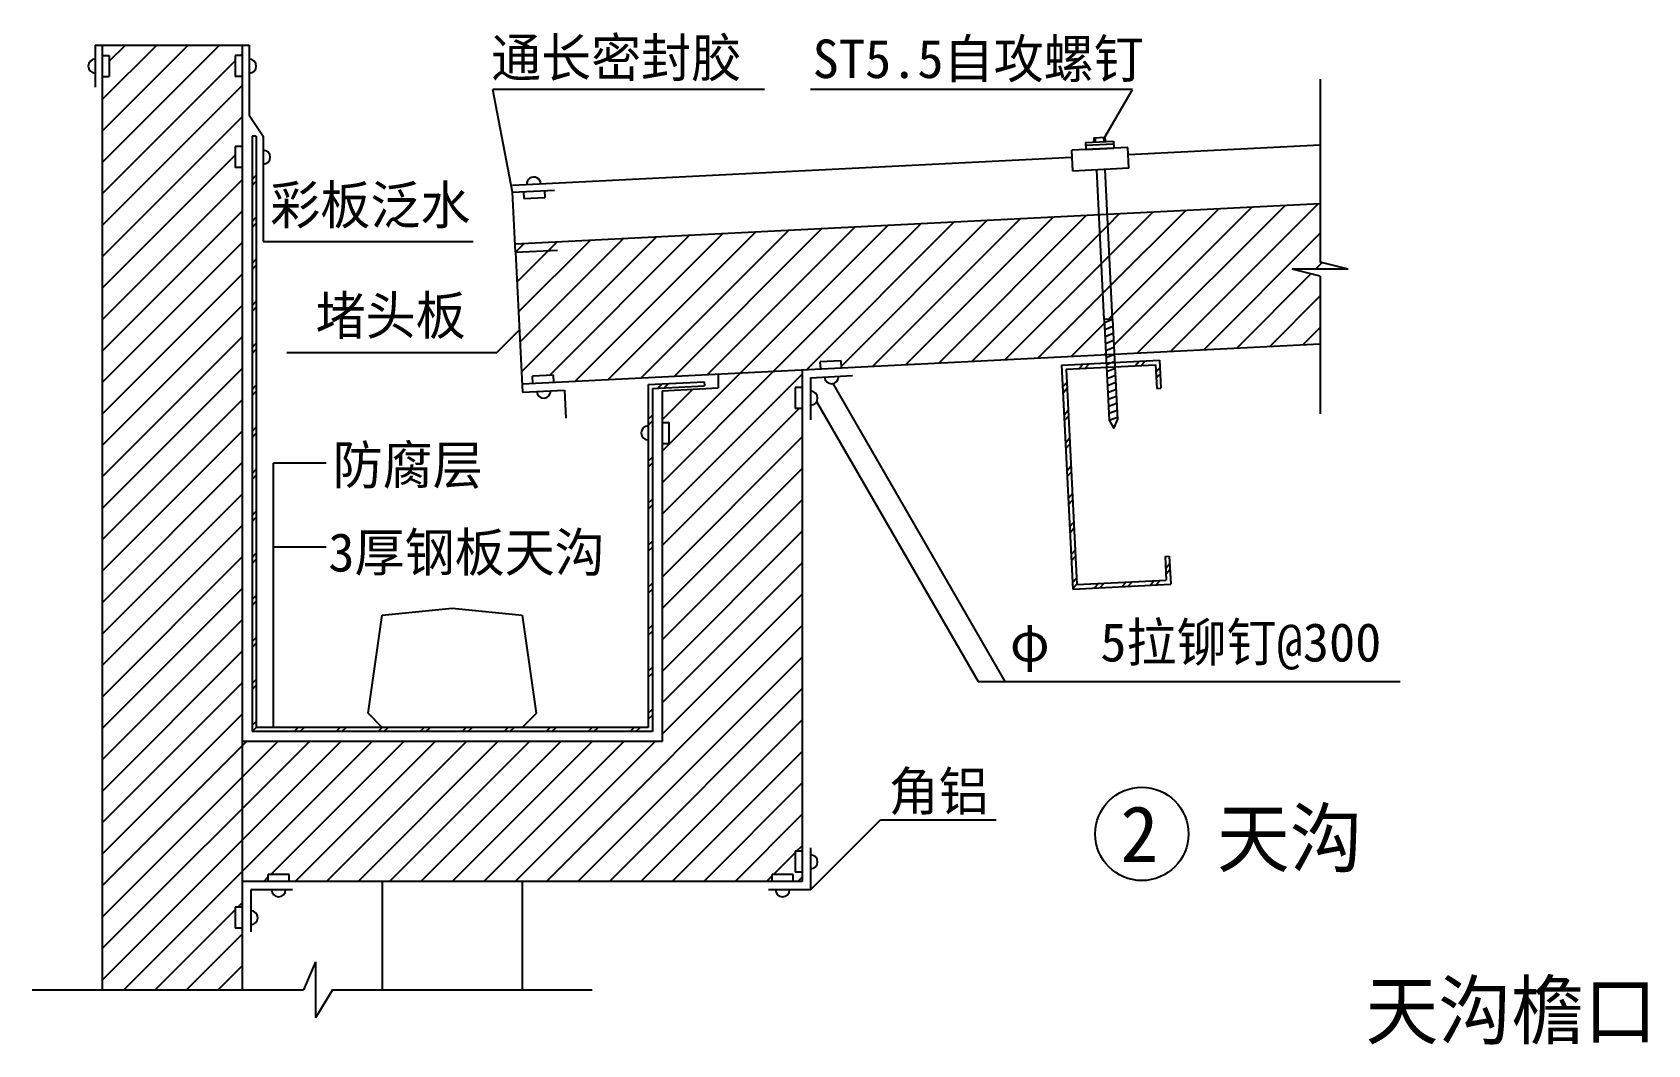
# Model space of a CAD drawing. Header units: metres. Extents: x 3 to 20502, y 1020 to 33464.
# Drawn here: x 3 to 11543, y 17104 to 24332 of the extents above; entities that cross this region are included whole.
import ezdxf

# ---------------------------------------------------------------- set-up
doc = ezdxf.new("R2010")
doc.units = ezdxf.units.M
for name, color, linetype in [('1', 2, 'Continuous'), ('2', 3, 'Continuous'), ('4', 5, 'Continuous'), ('5', 6, 'Continuous')]:
    doc.layers.add(name, color=color, linetype=linetype)

msp = doc.modelspace()

# ---------------------------------------------------------------- hatches: boundary and pattern name
at = {"layer": '5'}
h = msp.add_hatch(dxfattribs=at)
h.set_pattern_fill('_U', scale=50)
h.set_pattern_definition([(45, (0, 0), (-112.2532, 112.2532), [])])
h.paths.add_polyline_path([(502.94, 17494.44), (1502.94, 17494.44), (1502.94, 17935.27), (1452.94, 17935.27), (1452.94, 18085.27), (1502.94, 18085.27), (1502.94, 23366.09), (1452.94, 23366.09), (1452.94, 23516.09), (1502.94, 23516.09), (1502.94, 24008.68), (1495.54, 24016.09), (1452.94, 24016.09), (1452.94, 24166.09), (1502.94, 24166.09), (1502.94, 24241.09), (502.94, 24241.09), (502.94, 24166.09), (552.94, 24166.09), (552.94, 24016.09), (502.94, 24016.09)])
h.paths.add_polyline_path([(5287.94, 18269.68), (5287.94, 18319.68), (5437.94, 18319.68), (5437.94, 18269.68), (5502.94, 18269.68), (5502.94, 18334.68), (5452.94, 18334.68), (5452.94, 18484.68), (5502.94, 18484.68), (5502.94, 21645.38), (5452.94, 21645.38), (5452.94, 21795.38), (5502.94, 21795.38), (5502.94, 21922.8), (4902.94, 21892.8), (4902.94, 21792.67), (4502.94, 21772.67), (4502.94, 21546.71), (4552.94, 21546.71), (4552.94, 21396.71), (4502.94, 21396.71), (4502.94, 19269.68), (1502.94, 19269.68), (1502.94, 18271.07), (1504.33, 18269.68), (1687.94, 18269.68), (1687.94, 18319.68), (1837.94, 18319.68), (1837.94, 18269.68)])
h.paths.add_polyline_path([(5635.17, 21929.41), (5632.67, 21979.35), (5782.48, 21986.84), (5784.98, 21936.9), (7673.2, 22031.31), (7660.72, 22281), (7623.27, 23030.06), (3453, 22821.55), (3456, 22761.63), (3502.84, 21824.85), (3504.8, 21822.89), (3578.44, 21826.57), (3575.93, 21876.65), (3725.75, 21884.14), (3728.25, 21834.06)])
h.paths.add_polyline_path([(7683.19, 23033.06), (7623.27, 23030.06), (7660.72, 22281), (7717.19, 22283.82), (7720.49, 22287.12)])
h.paths.add_polyline_path([(9204.26, 22107.86), (9204.26, 22591.23), (9004.26, 22641.23), (9404.26, 22641.23), (9204.26, 22691.23), (9204.26, 23109.11), (7683.19, 23033.06), (7720.64, 22284), (7733.13, 22034.31)])

# ---------------------------------------------------------------- linework, layer by layer
for p, q in [((7660.72, 22281), (7607.29, 23349.66)), ((7720.64, 22284), (7667.21, 23352.66)), ((3434.53, 23191.09), (3734.15, 23206.07)), ((3456, 22761.63), (3434.53, 23191.09)), ((7717.19, 22283.82), (7720.49, 22287.12))]:
    msp.add_line(p, q)
at = {"layer": '1'}
for p, q in [((452.94, 24241.09), (452.94, 23941.09)), ((452.94, 24241.09), (1552.94, 24241.09)), ((452.94, 24241.09), (1552.94, 24241.09)), ((502.94, 24241.09), (502.94, 17494.44)), ((1502.94, 24241.09), (1502.94, 17494.44)), ((1552.94, 24241.09), (1552.94, 23741.09)), ((1552.94, 23741.09), (1652.94, 23591.09)), ((1652.94, 23591.09), (1652.94, 23291.09)), ((3453, 22821.55), (9204.26, 23109.11)), ((3456, 22761.63), (3755.63, 22776.61)), ((3456, 22761.63), (3505.94, 21762.87)), ((3502.94, 21822.8), (9204.26, 22107.86)), ((4902.94, 21892.8), (4902.94, 21792.67)), ((5502.94, 21922.8), (5502.94, 18269.68)), ((5562.94, 21865.72), (5862.94, 21880.72)), ((5562.94, 21865.72), (5562.94, 21565.35)), ((3505.94, 21762.87), (3805.56, 21777.85)), ((3805.56, 21777.85), (3815.55, 21578.1)), ((4502.94, 21772.67), (4902.94, 21792.67)), ((4502.94, 21772.67), (4502.94, 19269.68)), ((4502.94, 19269.68), (1502.94, 19269.68)), ((5562.94, 18509.68), (5562.94, 18209.68)), ((5502.94, 18269.68), (1502.94, 18269.68)), ((1562.94, 18209.68), (1562.94, 17909.68)), ((1862.94, 18209.68), (1562.94, 18209.68)), ((5562.94, 18209.68), (5262.94, 18209.68))]:
    msp.add_line(p, q, dxfattribs=at)
at = {"layer": '2'}
for p, q in [((502.94, 24166.09), (552.94, 24166.09)), ((552.94, 24166.09), (552.94, 24016.09)), ((1452.94, 24166.09), (1452.94, 24016.09)), ((1502.94, 24166.09), (1452.94, 24166.09)), ((502.94, 24016.09), (552.94, 24016.09)), ((1502.94, 24016.09), (1452.94, 24016.09)), ((5234.53, 23923.04), (3292.02, 23923.04)), ((3434.53, 23191.09), (3292.02, 23923.04)), ((7862.12, 23923.04), (5562.12, 23923.04)), ((7665.71, 23582.87), (7862.12, 23923.04)), ((9204.26, 23998.47), (9204.26, 22691.23)), ((7527.39, 23545.92), (7727.14, 23555.91)), ((7527.39, 23545.92), (7529.88, 23495.98)), ((7585.81, 23578.88), (7665.71, 23582.87)), ((7585.81, 23578.88), (7587.31, 23548.92)), ((7595.8, 23579.38), (7597.3, 23549.42)), ((7655.73, 23582.37), (7657.22, 23552.41)), ((7665.71, 23582.87), (7667.21, 23552.91)), ((7727.14, 23555.91), (7729.63, 23505.97)), ((1502.94, 23516.09), (1452.94, 23516.09)), ((1452.94, 23516.09), (1452.94, 23366.09)), ((3434.53, 23241.15), (7432.5, 23441.05)), ((7829.51, 23510.96), (7430.01, 23490.99)), ((7437.5, 23341.18), (7430.01, 23490.99)), ((7528.38, 23525.94), (7728.13, 23535.93)), ((7529.88, 23495.98), (7729.63, 23505.97)), ((7837, 23361.15), (7829.51, 23510.96)), ((7832.01, 23461.03), (9204.26, 23529.64)), ((1502.94, 23366.09), (1452.94, 23366.09)), ((7837, 23361.15), (7437.5, 23341.18)), ((1652.94, 23291.09), (1652.94, 22838.36)), ((3662.67, 23202.56), (3665.17, 23152.63)), ((3512.86, 23195.07), (3515.35, 23145.13)), ((3515.35, 23145.13), (3665.17, 23152.63)), ((1652.94, 22838.36), (3152.94, 22838.36)), ((9204.26, 22591.23), (9004.26, 22641.23)), ((9404.26, 22641.23), (9004.26, 22641.23)), ((9404.26, 22641.23), (9204.26, 22691.23)), ((9204.26, 22591.23), (9204.26, 21607.24)), ((9204.26, 22591.23), (9204.26, 21607.24)), ((7720.64, 22284), (7660.72, 22281)), ((7660.72, 22281), (7696.67, 21561.9)), ((7661.72, 22261.02), (7720.64, 22284)), ((7720.64, 22284), (7756.6, 21564.89)), ((3483.63, 22209.1), (3321.58, 22047.05)), ((7664.21, 22211.09), (7723.14, 22234.06)), ((7666.71, 22161.15), (7725.64, 22184.12)), ((1821.58, 22047.05), (3321.58, 22047.05)), ((7669.21, 22111.21), (7728.13, 22134.18)), ((7671.71, 22061.27), (7730.63, 22084.25)), ((5782.48, 21986.84), (5632.67, 21979.35)), ((5635.17, 21929.41), (5632.67, 21979.35)), ((5784.98, 21936.9), (5782.48, 21986.84)), ((7674.2, 22011.34), (7733.13, 22034.31)), ((7676.7, 21961.4), (7735.63, 21984.37)), ((7679.2, 21911.46), (7738.12, 21934.43)), ((3725.75, 21884.14), (3575.93, 21876.65)), ((3578.43, 21826.71), (3575.93, 21876.65)), ((3728.24, 21834.2), (3725.75, 21884.14)), ((5722.4, 21824.13), (6950.19, 19697.6)), ((7681.69, 21861.52), (7740.62, 21884.5)), ((7684.19, 21811.59), (7743.12, 21834.56)), ((5502.94, 21795.38), (5452.94, 21795.38)), ((5452.94, 21795.38), (5452.94, 21645.38)), ((7686.69, 21761.65), (7745.61, 21784.62)), ((7689.18, 21711.71), (7748.11, 21734.68)), ((5502.94, 21645.38), (5452.94, 21645.38)), ((5606.04, 21695.18), (6759.38, 19697.6)), ((7691.68, 21661.77), (7750.61, 21684.74)), ((7694.18, 21611.84), (7753.1, 21634.81)), ((7696.67, 21561.9), (7755.6, 21584.87)), ((4502.94, 21546.71), (4552.94, 21546.71)), ((4552.94, 21396.71), (4552.94, 21546.71)), ((7696.67, 21561.9), (7729.63, 21503.47)), ((7720.22, 21520.16), (7740.42, 21528.04)), ((7729.63, 21503.47), (7756.6, 21564.89)), ((4502.94, 21396.71), (4552.94, 21396.71)), ((1726.05, 19369.68), (1726.05, 21255.73)), ((2102.42, 21255.73), (1726.05, 21255.73)), ((2102.42, 20655.73), (1726.05, 20655.73)), ((2502.94, 20169.68), (3002.94, 20219.68)), ((3002.94, 20219.68), (3502.94, 20169.68)), ((2402.94, 19469.68), (2502.94, 20169.68)), ((3502.94, 20169.68), (3602.94, 19469.68)), ((6759.38, 19697.6), (9774.01, 19697.6)), ((2502.94, 19369.68), (2402.94, 19469.68)), ((3603.13, 19468.36), (3503.13, 19368.36)), ((5562.94, 18209.68), (6062.94, 18709.68)), ((6062.94, 18709.68), (6862.94, 18709.68)), ((6088.75, 18709.68), (6888.75, 18709.68)), ((5452.94, 18484.68), (5452.94, 18334.68)), ((5502.94, 18484.68), (5452.94, 18484.68)), ((1687.94, 18269.68), (1687.94, 18319.68)), ((1837.94, 18319.68), (1687.94, 18319.68)), ((1837.94, 18269.68), (1837.94, 18319.68)), ((2502.94, 18269.68), (2502.94, 17494.44)), ((3502.94, 18269.68), (3502.94, 17494.44)), ((5287.94, 18269.68), (5287.94, 18319.68)), ((5437.94, 18319.68), (5287.94, 18319.68)), ((5437.94, 18269.68), (5437.94, 18319.68)), ((5502.94, 18334.68), (5452.94, 18334.68)), ((1452.94, 18085.27), (1452.94, 17935.27)), ((1502.94, 18085.27), (1452.94, 18085.27)), ((1502.94, 17935.27), (1452.94, 17935.27)), ((2026.44, 17694.44), (1940.23, 17494.44)), ((2026.44, 17694.44), (2026.44, 17294.44)), ((2.94, 17494.44), (1940.23, 17494.44)), ((2147.28, 17494.44), (2026.44, 17294.44)), ((2147.28, 17494.44), (4002.94, 17494.44)), ((2147.28, 17494.44), (3026.41, 17494.44))]:
    msp.add_line(p, q, dxfattribs=at)
for centre, start, end in [((452.94, 24091.09), 90, 270), ((1552.94, 24091.09), 270, 90), ((1652.94, 23441.09), 270, 90), ((3585.27, 23248.69), 2.86, 182.86), ((5713.07, 21873.25), 182.86, 2.86), ((3656.33, 21770.53), 182.86, 2.86), ((5562.85, 21720.38), 270, 90), ((4402.94, 21471.71), 90, 270), ((5562.94, 18409.68), 270, 90), ((1762.94, 18209.68), 180, 0), ((5362.94, 18209.68), 180, 0), ((1562.94, 18010.27), 270, 90)]:
    msp.add_arc(centre, 50, start, end, dxfattribs=at)
at = {"layer": '4'}
msp.add_circle((7929.42, 18608.55), 333.22, dxfattribs=at)
at = {"layer": '5'}
for p, q in [((1602.94, 23591.09), (1572.94, 23591.09)), ((1572.94, 23591.09), (1572.94, 19339.68)), ((1602.94, 23591.09), (1602.94, 19369.68)), ((1572.94, 23282.1), (1602.94, 23312.1)), ((1572.94, 23239.68), (1602.94, 23269.68)), ((1572.94, 22982.1), (1602.94, 23012.1)), ((1572.94, 22939.68), (1602.94, 22969.68)), ((1572.94, 22682.1), (1602.94, 22712.1)), ((1572.94, 22639.68), (1602.94, 22669.68)), ((1572.94, 22382.1), (1602.94, 22412.1)), ((1572.94, 22339.68), (1602.94, 22369.68)), ((1572.94, 22082.1), (1602.94, 22112.1)), ((1572.94, 22039.68), (1602.94, 22069.68)), ((7356.6, 21955.41), (8055.73, 21990.36)), ((7356.6, 21955.41), (7436.5, 20357.4)), ((7388.06, 21926.94), (8027.26, 21958.9)), ((7388.06, 21926.94), (7464.96, 20388.86)), ((7482, 21931.64), (7510.47, 21963.1)), ((7524.38, 21933.76), (7552.84, 21965.22)), ((7881.51, 21951.61), (7909.97, 21983.08)), ((7923.88, 21953.73), (7952.34, 21985.19)), ((8027.26, 21958.9), (8035.75, 21789.11)), ((8029.96, 21904.91), (8058.43, 21936.37)), ((8055.73, 21990.36), (8065.71, 21790.61)), ((1572.94, 21782.1), (1602.94, 21812.1)), ((4402.94, 21817.74), (4802.94, 21837.74)), ((4402.94, 21817.74), (4402.94, 19369.68)), ((4471.65, 21791.13), (4503.27, 21822.75)), ((4516.31, 21793.37), (4547.93, 21824.99)), ((4802.94, 21837.74), (4804.44, 21807.77)), ((7364.29, 21801.54), (7392.76, 21833)), ((8032.08, 21862.53), (8060.54, 21893.99)), ((1572.94, 21739.68), (1602.94, 21769.68)), ((4432.94, 21789.2), (4804.44, 21807.77)), ((4432.94, 21789.2), (4432.94, 19339.68)), ((7366.41, 21759.16), (7394.88, 21790.62)), ((8035.75, 21789.11), (8065.71, 21790.61)), ((4402.94, 21569.68), (4432.94, 21599.68)), ((7374.28, 21601.79), (7402.74, 21633.25)), ((7376.4, 21559.41), (7404.86, 21590.87)), ((1572.94, 21482.1), (1602.94, 21512.1)), ((1572.94, 21439.68), (1602.94, 21469.68)), ((4402.94, 21527.25), (4432.94, 21557.25)), ((7384.27, 21402.04), (7412.73, 21433.5)), ((7386.39, 21359.66), (7414.85, 21391.12)), ((4402.94, 21269.68), (4432.94, 21299.68)), ((4402.94, 21227.25), (4432.94, 21257.25)), ((1572.94, 21182.1), (1602.94, 21212.1)), ((1572.94, 21139.68), (1602.94, 21169.68)), ((7394.26, 21202.29), (7422.72, 21233.75)), ((7396.37, 21159.91), (7424.84, 21191.37)), ((7404.24, 21002.53), (7432.71, 21034)), ((1572.94, 20882.1), (1602.94, 20912.1)), ((4402.94, 20969.68), (4432.94, 20999.68)), ((4402.94, 20927.25), (4432.94, 20957.25)), ((7406.36, 20960.16), (7434.83, 20991.62)), ((1572.94, 20839.68), (1602.94, 20869.68)), ((7414.23, 20802.78), (7442.69, 20834.25)), ((7416.35, 20760.41), (7444.81, 20791.87)), ((4402.94, 20669.68), (4432.94, 20699.68)), ((1572.94, 20582.1), (1602.94, 20612.1)), ((1572.94, 20539.68), (1602.94, 20569.68)), ((4402.94, 20627.25), (4432.94, 20657.25)), ((7424.22, 20603.03), (7452.68, 20634.49)), ((7426.34, 20560.66), (7454.8, 20592.12)), ((8095.68, 20590.61), (8125.64, 20592.11)), ((8095.68, 20590.61), (8104.17, 20420.82)), ((8125.64, 20592.11), (8135.63, 20392.36)), ((7434.21, 20403.28), (7462.67, 20434.74)), ((8099.87, 20506.65), (8128.34, 20538.11)), ((8101.99, 20464.28), (8130.46, 20495.74)), ((1572.94, 20282.1), (1602.94, 20312.1)), ((4402.94, 20369.68), (4432.94, 20399.68)), ((4402.94, 20327.25), (4432.94, 20357.25)), ((7436.32, 20360.91), (7464.79, 20392.37)), ((7436.5, 20357.4), (8135.63, 20392.36)), ((7464.96, 20388.86), (8104.17, 20420.82)), ((7590.37, 20365.1), (7618.83, 20396.56)), ((7632.74, 20367.22), (7661.21, 20398.68)), ((7790.12, 20375.08), (7818.58, 20406.54)), ((7832.49, 20377.2), (7860.96, 20408.66)), ((7989.87, 20385.07), (8018.33, 20416.53)), ((8032.24, 20387.19), (8060.71, 20418.65)), ((1572.94, 20239.68), (1602.94, 20269.68)), ((4402.94, 20069.68), (4432.94, 20099.68)), ((1572.94, 19982.1), (1602.94, 20012.1)), ((1572.94, 19939.68), (1602.94, 19969.68)), ((4402.94, 20027.25), (4432.94, 20057.25)), ((4402.94, 19769.68), (4432.94, 19799.68)), ((4402.94, 19727.25), (4432.94, 19757.25)), ((1572.94, 19682.1), (1602.94, 19712.1)), ((1572.94, 19639.68), (1602.94, 19669.68)), ((1572.94, 19382.1), (1602.94, 19412.1)), ((4402.94, 19469.68), (4432.94, 19499.68)), ((4402.94, 19427.25), (4432.94, 19457.25)), ((1572.94, 19339.68), (1602.94, 19369.68)), ((4432.94, 19339.68), (1572.94, 19339.68)), ((4402.94, 19369.68), (1602.94, 19369.68)), ((1872.94, 19339.68), (1902.94, 19369.68)), ((1915.37, 19339.68), (1945.37, 19369.68)), ((2172.94, 19339.68), (2202.94, 19369.68)), ((2215.37, 19339.68), (2245.37, 19369.68)), ((2472.94, 19339.68), (2502.94, 19369.68)), ((2515.37, 19339.68), (2545.37, 19369.68)), ((2772.94, 19339.68), (2802.94, 19369.68)), ((2815.37, 19339.68), (2845.37, 19369.68)), ((3072.94, 19339.68), (3102.94, 19369.68)), ((3115.37, 19339.68), (3145.37, 19369.68)), ((3372.94, 19339.68), (3402.94, 19369.68)), ((3415.37, 19339.68), (3445.37, 19369.68)), ((3672.94, 19339.68), (3702.94, 19369.68)), ((3715.37, 19339.68), (3745.37, 19369.68)), ((3972.94, 19339.68), (4002.94, 19369.68)), ((4015.37, 19339.68), (4045.37, 19369.68)), ((4272.94, 19339.68), (4302.94, 19369.68)), ((4315.37, 19339.68), (4345.37, 19369.68))]:
    msp.add_line(p, q, dxfattribs=at)

# ---------------------------------------------------------------- texts
at = {"layer": '4'}
for s, height, p in [('通长密封胶', 275, (3280.25, 24013.36)), ('ST5.5自攻螺钉', 275, (5577.84, 24005.66)), ('彩板泛水', 275, (1702.7, 22962.02)), ('堵头板', 275, (2026.52, 22173.43)), ('防腐层', 275, (2148.56, 21105.73)), ('3厚钢板天沟', 275, (2117.89, 20481.91)), ('φ', 275, (6987.02, 19840.29)), ('   5拉铆钉@300', 275, (7071.47, 19839.76)), ('角铝', 275, (6120.88, 18775.65)), ('天沟', 400, (8466.41, 18378.83)), ('2', 400, (7775.91, 18408.55)), ('天沟檐口', 400, (9527.9, 17148.56))]:
    msp.add_text(s, height=height, dxfattribs=at).set_placement(p)

doc.saveas('drawing.dxf')
